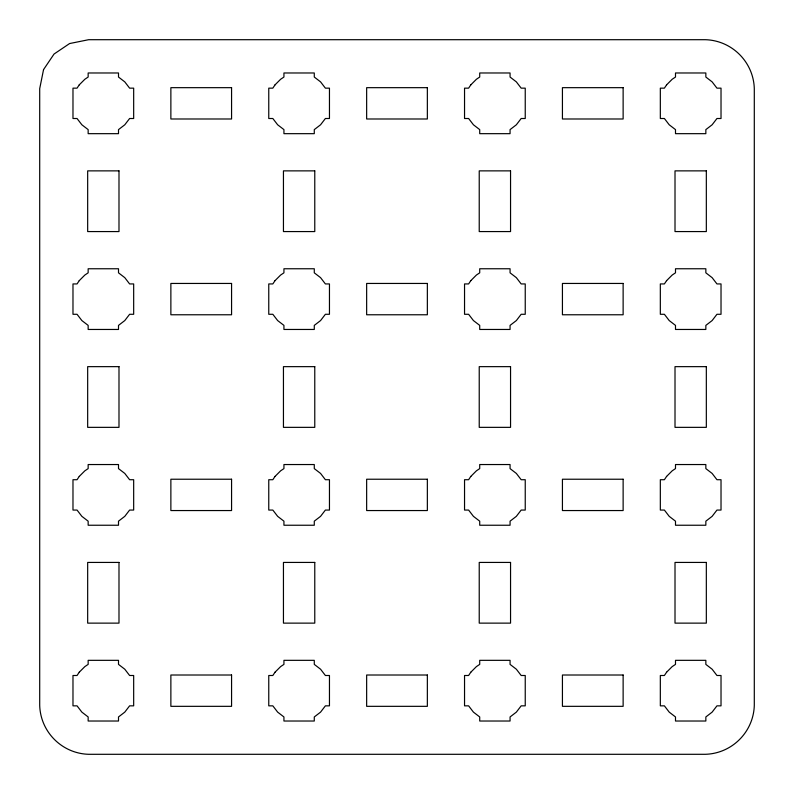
<?xml version="1.0" encoding="UTF-8"?>
<svg xmlns="http://www.w3.org/2000/svg" width="794" height="794" viewBox="0 0 794 794"><rect width="100%" height="100%" fill="white"/><g stroke="black" fill="none" stroke-linecap="round" stroke-linejoin="round"><path stroke-width="1.19" d="M43.551 69.594L39.7 88.65L39.7 705.35C40.464 731.979 62.021 753.536 88.65 754.3L705.35 754.3C731.979 753.536 753.536 731.979 754.3 705.35L754.3 88.65C753.536 62.021 731.979 40.464 705.35 39.7L88.65 39.7L69.594 43.551L54.042 54.042L43.551 69.594M79.261 84.849L77.048 88.154L72.979 88.154L72.979 118.505L77.048 118.505L81.871 124.787L88.154 129.611L88.154 133.67L118.505 133.67L118.505 129.611L124.787 124.787L129.611 118.505L133.67 118.505L133.67 88.154L129.611 88.154L124.787 81.871L118.505 77.048L118.505 72.979L88.154 72.979L88.154 77.048L84.849 79.261L79.261 84.849M79.261 280.629L77.048 283.934L72.979 283.934L72.979 314.285L77.048 314.285L81.871 320.568L88.154 325.391L88.154 329.46L118.505 329.46L118.505 325.391L124.787 320.568L129.611 314.285L133.67 314.285L133.67 283.934L129.611 283.934L124.787 277.652L118.505 272.828L118.505 268.759L88.154 268.759L88.154 272.828L84.849 275.042L79.261 280.629M275.042 84.849L272.828 88.154L268.759 88.154L268.759 118.505L272.828 118.505L277.652 124.787L283.934 129.611L283.934 133.67L314.285 133.67L314.285 129.611L320.568 124.787L325.391 118.505L329.46 118.505L329.46 88.154L325.391 88.154L320.568 81.871L314.285 77.048L314.285 72.979L283.934 72.979L283.934 77.048L280.629 79.261L275.042 84.849M79.261 476.41L77.048 479.715L72.979 479.715L72.979 510.066L77.048 510.066L81.871 516.348L88.154 521.172L88.154 525.241L118.505 525.241L118.505 521.172L124.787 516.348L129.611 510.066L133.67 510.066L133.67 479.715L129.611 479.715L124.787 473.432L118.505 468.609L118.505 464.54L88.154 464.54L88.154 468.609L84.849 470.822L79.261 476.41M275.042 280.629L272.828 283.934L268.759 283.934L268.759 314.285L272.828 314.285L277.652 320.568L283.934 325.391L283.934 329.46L314.285 329.46L314.285 325.391L320.568 320.568L325.391 314.285L329.46 314.285L329.46 283.934L325.391 283.934L320.568 277.652L314.285 272.828L314.285 268.759L283.934 268.759L283.934 272.828L280.629 275.042L275.042 280.629M470.822 84.849L468.609 88.154L464.54 88.154L464.54 118.505L468.609 118.505L473.432 124.787L479.715 129.611L479.715 133.67L510.066 133.67L510.066 129.611L516.348 124.787L521.172 118.505L525.241 118.505L525.241 88.154L521.172 88.154L516.348 81.871L510.066 77.048L510.066 72.979L479.715 72.979L479.715 77.048L476.41 79.261L470.822 84.849M79.261 672.19L77.048 675.496L72.979 675.496L72.979 705.846L77.048 705.846L81.871 712.129L88.154 716.952L88.154 721.021L118.505 721.021L118.505 716.952L124.787 712.129L129.611 705.846L133.67 705.846L133.67 675.496L129.611 675.496L124.787 669.213L118.505 664.389L118.505 660.33L88.154 660.33L88.154 664.389L84.849 666.603L79.261 672.19M275.042 476.41L272.828 479.715L268.759 479.715L268.759 510.066L272.828 510.066L277.652 516.348L283.934 521.172L283.934 525.241L314.285 525.241L314.285 521.172L320.568 516.348L325.391 510.066L329.46 510.066L329.46 479.715L325.391 479.715L320.568 473.432L314.285 468.609L314.285 464.54L283.934 464.54L283.934 468.609L280.629 470.822L275.042 476.41M470.822 280.629L468.609 283.934L464.54 283.934L464.54 314.285L468.609 314.285L473.432 320.568L479.715 325.391L479.715 329.46L510.066 329.46L510.066 325.391L516.348 320.568L521.172 314.285L525.241 314.285L525.241 283.934L521.172 283.934L516.348 277.652L510.066 272.828L510.066 268.759L479.715 268.759L479.715 272.828L476.41 275.042L470.822 280.629M666.603 84.849L664.389 88.154L660.33 88.154L660.33 118.505L664.389 118.505L669.213 124.787L675.496 129.611L675.496 133.67L705.846 133.67L705.846 129.611L712.129 124.787L716.952 118.505L721.021 118.505L721.021 88.154L716.952 88.154L712.129 81.871L705.846 77.048L705.846 72.979L675.496 72.979L675.496 77.048L672.19 79.261L666.603 84.849M275.042 672.19L272.828 675.496L268.759 675.496L268.759 705.846L272.828 705.846L277.652 712.129L283.934 716.952L283.934 721.021L314.285 721.021L314.285 716.952L320.568 712.129L325.391 705.846L329.46 705.846L329.46 675.496L325.391 675.496L320.568 669.213L314.285 664.389L314.285 660.33L283.934 660.33L283.934 664.389L280.629 666.603L275.042 672.19M470.822 476.41L468.609 479.715L464.54 479.715L464.54 510.066L468.609 510.066L473.432 516.348L479.715 521.172L479.715 525.241L510.066 525.241L510.066 521.172L516.348 516.348L521.172 510.066L525.241 510.066L525.241 479.715L521.172 479.715L516.348 473.432L510.066 468.609L510.066 464.54L479.715 464.54L479.715 468.609L476.41 470.822L470.822 476.41M666.603 280.629L664.389 283.934L660.33 283.934L660.33 314.285L664.389 314.285L669.213 320.568L675.496 325.391L675.496 329.46L705.846 329.46L705.846 325.391L712.129 320.568L716.952 314.285L721.021 314.285L721.021 283.934L716.952 283.934L712.129 277.652L705.846 272.828L705.846 268.759L675.496 268.759L675.496 272.828L672.19 275.042L666.603 280.629M470.822 672.19L468.609 675.496L464.54 675.496L464.54 705.846L468.609 705.846L473.432 712.129L479.715 716.952L479.715 721.021L510.066 721.021L510.066 716.952L516.348 712.129L521.172 705.846L525.241 705.846L525.241 675.496L521.172 675.496L516.348 669.213L510.066 664.389L510.066 660.33L479.715 660.33L479.715 664.389L476.41 666.603L470.822 672.19M666.603 476.41L664.389 479.715L660.33 479.715L660.33 510.066L664.389 510.066L669.213 516.348L675.496 521.172L675.496 525.241L705.846 525.241L705.846 521.172L712.129 516.348L716.952 510.066L721.021 510.066L721.021 479.715L716.952 479.715L712.129 473.432L705.846 468.609L705.846 464.54L675.496 464.54L675.496 468.609L672.19 470.822L666.603 476.41M666.603 672.19L664.389 675.496L660.33 675.496L660.33 705.846L664.389 705.846L669.213 712.129L675.496 716.952L675.496 721.021L705.846 721.021L705.846 716.952L712.129 712.129L716.952 705.846L721.021 705.846L721.021 675.496L716.952 675.496L712.129 669.213L705.846 664.389L705.846 660.33L675.496 660.33L675.496 664.389L672.19 666.603L666.603 672.19M231.57 87.668L170.869 87.668L170.869 118.991L231.57 118.991L231.57 87.668M427.351 87.668L366.649 87.668L366.649 118.991L427.351 118.991L427.351 87.668M623.131 87.668L562.43 87.668L562.43 118.991L623.131 118.991L623.131 87.668M118.991 170.869L87.668 170.869L87.668 231.57L118.991 231.57L118.991 170.869M314.771 170.869L283.448 170.869L283.448 231.57L314.771 231.57L314.771 170.869M510.552 170.869L479.229 170.869L479.229 231.57L510.552 231.57L510.552 170.869M706.332 170.869L675.009 170.869L675.009 231.57L706.332 231.57L706.332 170.869M231.57 283.448L170.869 283.448L170.869 314.771L231.57 314.771L231.57 283.448M427.351 283.448L366.649 283.448L366.649 314.771L427.351 314.771L427.351 283.448M623.131 283.448L562.43 283.448L562.43 314.771L623.131 314.771L623.131 283.448M118.991 366.649L87.668 366.649L87.668 427.351L118.991 427.351L118.991 366.649M314.771 366.649L283.448 366.649L283.448 427.351L314.771 427.351L314.771 366.649M510.552 366.649L479.229 366.649L479.229 427.351L510.552 427.351L510.552 366.649M706.332 366.649L675.009 366.649L675.009 427.351L706.332 427.351L706.332 366.649M231.57 479.229L170.869 479.229L170.869 510.552L231.57 510.552L231.57 479.229M427.351 479.229L366.649 479.229L366.649 510.552L427.351 510.552L427.351 479.229M623.131 479.229L562.43 479.229L562.43 510.552L623.131 510.552L623.131 479.229M118.991 562.43L87.668 562.43L87.668 623.131L118.991 623.131L118.991 562.43M314.771 562.43L283.448 562.43L283.448 623.131L314.771 623.131L314.771 562.43M510.552 562.43L479.229 562.43L479.229 623.131L510.552 623.131L510.552 562.43M706.332 562.43L675.009 562.43L675.009 623.131L706.332 623.131L706.332 562.43M231.57 675.009L170.869 675.009L170.869 706.332L231.57 706.332L231.57 675.009M427.351 675.009L366.649 675.009L366.649 706.332L427.351 706.332L427.351 675.009M623.131 675.009L562.43 675.009L562.43 706.332L623.131 706.332L623.131 675.009"/></g></svg>
